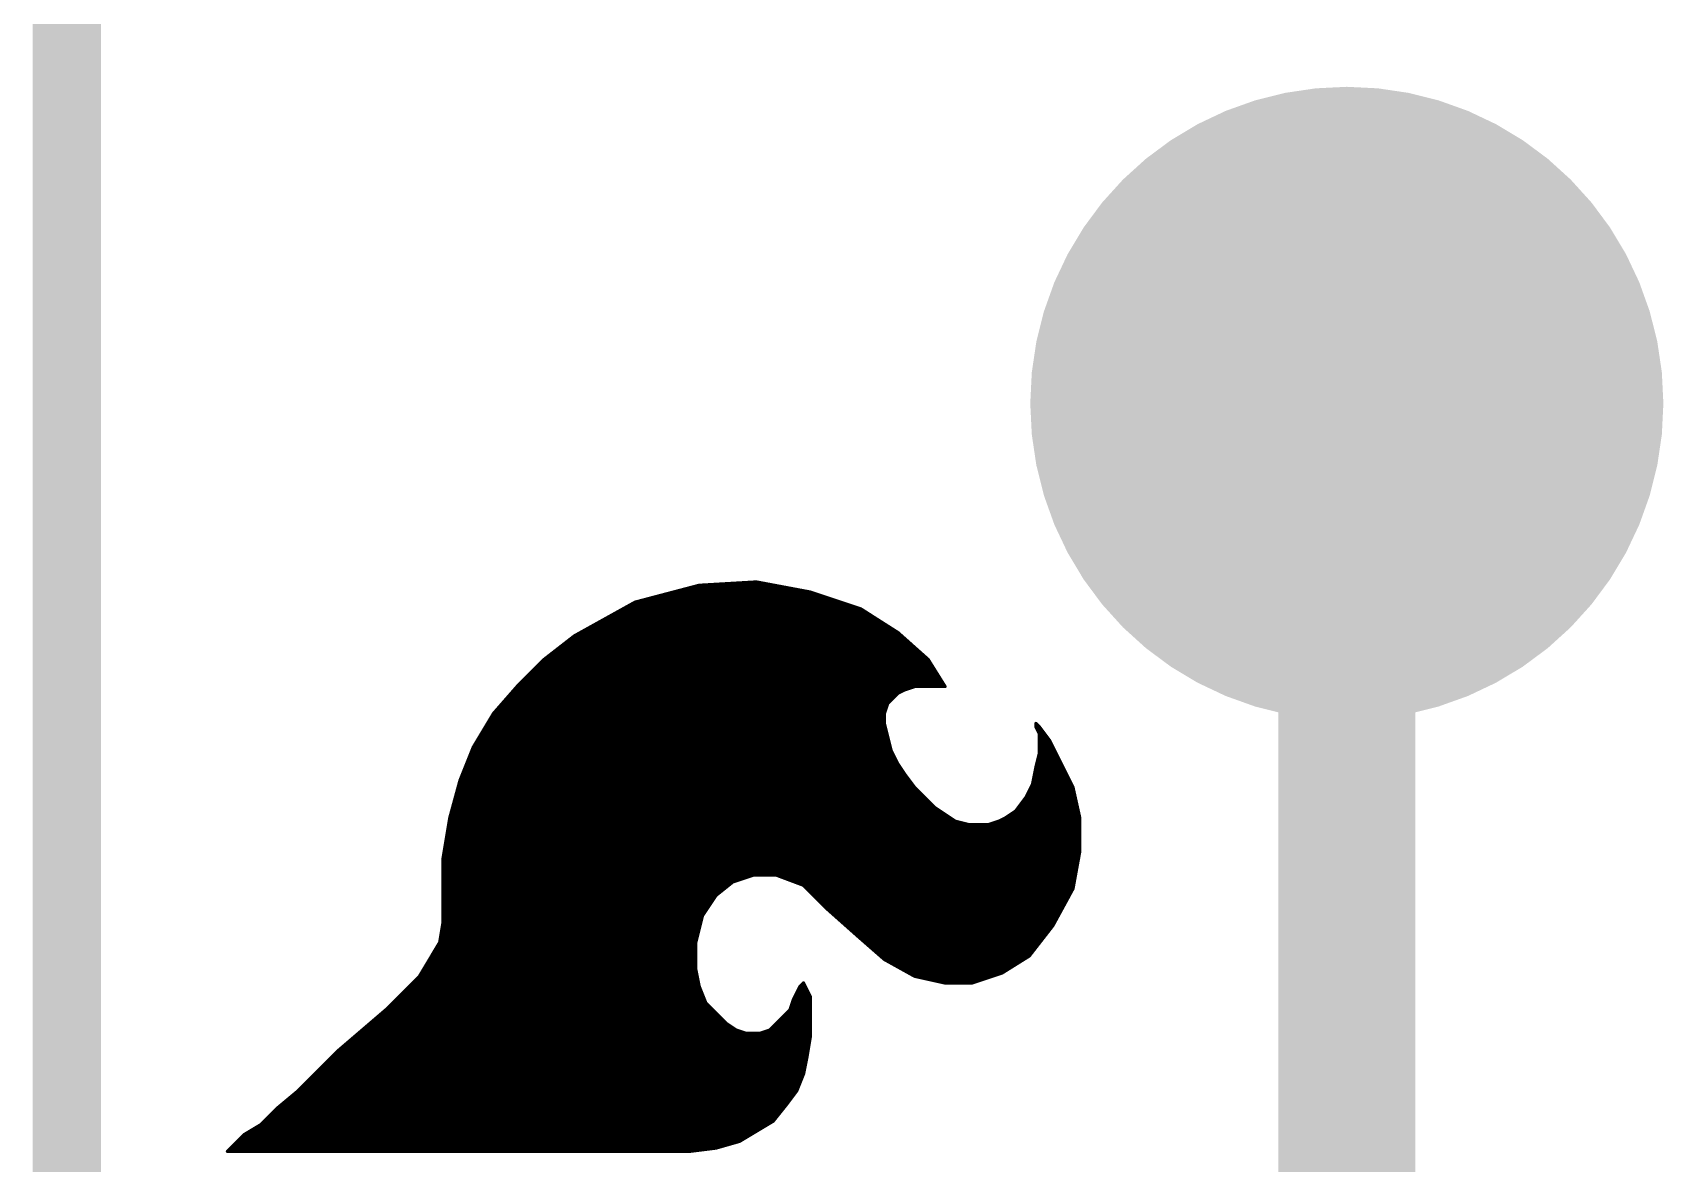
# Model space of a CAD drawing. Extents: x -45 to 62, y -39 to 23.
# Drawn here: x -3.902 to 0.94, y -11.146 to -7.789 of the extents above; entities that cross this region are included whole.
import ezdxf

# ---------------------------------------------------------------- set-up
doc = ezdxf.new("R2010")
doc.units = 0
for name, color, linetype in [('1', 12, 'CONTINUOUS'), ('16', 132, 'CONTINUOUS'), ('17', 110, 'CONTINUOUS'), ('20', 53, 'CONTINUOUS')]:
    doc.layers.add(name, color=color, linetype=linetype)

# ---------------------------------------------------------------- blocks, each defined once
blk = doc.blocks.new('ROUNDP')
at = {"const_width": 0.5}
blk.add_lwpolyline([(0, -0.25, 1), (0, 0.25, 1), (0, -0.25)], format="xyb", dxfattribs=at)

msp = doc.modelspace()

# ---------------------------------------------------------------- linework, layer by layer
at = {"layer": '1', "const_width": 0.4064}
msp.add_lwpolyline([(0, -13.081), (0, -8.89)], dxfattribs=at)
at = {"layer": '1', "const_width": 0.2032}
msp.add_lwpolyline([(0.1016, -8.89, 1), (-0.1016, -8.89)], format="xyb", dxfattribs=at)
at = {"layer": '16', "const_width": 0.01}
for points in [[(-2.113, -9.48), (-1.923, -9.43)], [(-1.961, -9.44), (-1.6463, -9.44)], [(-1.923, -9.43), (-1.753, -9.42)], [(-1.923, -9.43), (-1.6997, -9.43)], [(-1.753, -9.42), (-1.593, -9.45)], [(-2.293, -9.58), (-2.113, -9.48)], [(-2.131, -9.49), (-1.473, -9.49)], [(-2.113, -9.48), (-1.503, -9.48)], [(-2.075, -9.47), (-1.533, -9.47)], [(-2.037, -9.46), (-1.563, -9.46)], [(-1.999, -9.45), (-1.593, -9.45)], [(-1.593, -9.45), (-1.443, -9.5)], [(-2.221, -9.54), (-1.3801, -9.54)], [(-2.203, -9.53), (-1.3959, -9.53)], [(-2.185, -9.52), (-1.4116, -9.52)], [(-2.167, -9.51), (-1.4273, -9.51)], [(-2.149, -9.5), (-1.443, -9.5)], [(-1.443, -9.5), (-1.333, -9.57)], [(-2.383, -9.65), (-2.293, -9.58)], [(-2.3059, -9.59), (-1.3105, -9.59)], [(-2.293, -9.58), (-1.3217, -9.58)], [(-2.275, -9.57), (-1.333, -9.57)], [(-2.257, -9.56), (-1.3487, -9.56)], [(-2.239, -9.55), (-1.3644, -9.55)], [(-1.333, -9.57), (-1.243, -9.65)], [(-2.3573, -9.63), (-1.2655, -9.63)], [(-2.3444, -9.62), (-1.2768, -9.62)], [(-2.3316, -9.61), (-1.288, -9.61)], [(-2.3187, -9.6), (-1.2993, -9.6)], [(-2.463, -9.73), (-2.383, -9.65)], [(-2.413, -9.68), (-1.2243, -9.68)], [(-2.403, -9.67), (-1.2305, -9.67)], [(-2.393, -9.66), (-1.2368, -9.66)], [(-2.383, -9.65), (-1.243, -9.65)], [(-2.3701, -9.64), (-1.2543, -9.64)], [(-1.243, -9.65), (-1.193, -9.73)], [(-2.533, -9.81), (-2.463, -9.73)], [(-2.463, -9.73), (-1.193, -9.73)], [(-2.453, -9.72), (-1.1993, -9.72)], [(-2.443, -9.71), (-1.2055, -9.71)], [(-2.433, -9.7), (-1.2118, -9.7)], [(-2.423, -9.69), (-1.218, -9.69)], [(-1.283, -9.73), (-1.313, -9.74)], [(-1.193, -9.73), (-1.283, -9.73)], [(-2.5068, -9.78), (-1.363, -9.78)], [(-2.498, -9.77), (-1.353, -9.77)], [(-2.4893, -9.76), (-1.343, -9.76)], [(-2.4805, -9.75), (-1.333, -9.75)], [(-2.4718, -9.74), (-1.313, -9.74)], [(-1.363, -9.78), (-1.373, -9.81)], [(-1.333, -9.75), (-1.363, -9.78)], [(-1.313, -9.74), (-1.333, -9.75)], [(-2.593, -9.91), (-2.533, -9.81)], [(-2.545, -9.83), (-1.373, -9.83)], [(-2.539, -9.82), (-1.373, -9.82)], [(-2.533, -9.81), (-1.373, -9.81)], [(-2.5243, -9.8), (-1.3697, -9.8)], [(-2.5155, -9.79), (-1.3663, -9.79)], [(-1.373, -9.81), (-1.373, -9.84)], [(-2.575, -9.88), (-1.363, -9.88)], [(-2.569, -9.87), (-1.3655, -9.87)], [(-2.563, -9.86), (-1.368, -9.86)], [(-2.557, -9.85), (-1.3705, -9.85)], [(-2.551, -9.84), (-1.373, -9.84)], [(-1.373, -9.84), (-1.353, -9.92)], [(-0.923, -9.85), (-0.923, -9.84)], [(-0.923, -9.84), (-0.913, -9.85)], [(-0.913, -9.87), (-0.923, -9.85)], [(-0.923, -9.85), (-0.913, -9.85)], [(-0.918, -9.86), (-0.9055, -9.86)], [(-0.913, -9.85), (-0.883, -9.89)], [(-0.913, -9.93), (-0.913, -9.87)], [(-0.913, -9.87), (-0.898, -9.87)], [(-0.913, -9.88), (-0.8905, -9.88)], [(-2.633, -10.01), (-2.593, -9.91)], [(-2.597, -9.92), (-1.353, -9.92)], [(-2.593, -9.91), (-1.3555, -9.91)], [(-2.587, -9.9), (-1.358, -9.9)], [(-2.581, -9.89), (-1.3605, -9.89)], [(-1.353, -9.92), (-1.333, -9.96)], [(-0.913, -9.89), (-0.883, -9.89)], [(-0.913, -9.9), (-0.878, -9.9)], [(-0.913, -9.91), (-0.873, -9.91)], [(-0.913, -9.92), (-0.868, -9.92)], [(-0.883, -9.89), (-0.813, -10.03)], [(-2.617, -9.97), (-1.3263, -9.97)], [(-2.613, -9.96), (-1.333, -9.96)], [(-2.609, -9.95), (-1.338, -9.95)], [(-2.605, -9.94), (-1.343, -9.94)], [(-2.601, -9.93), (-1.348, -9.93)], [(-1.333, -9.96), (-1.313, -9.99)], [(-0.933, -10.02), (-0.923, -9.97)], [(-0.923, -9.97), (-0.913, -9.93)], [(-0.923, -9.97), (-0.843, -9.97)], [(-0.9205, -9.96), (-0.848, -9.96)], [(-0.918, -9.95), (-0.853, -9.95)], [(-0.9155, -9.94), (-0.858, -9.94)], [(-0.913, -9.93), (-0.863, -9.93)], [(-2.663, -10.12), (-2.633, -10.01)], [(-2.6357, -10.02), (-1.2905, -10.02)], [(-2.633, -10.01), (-1.298, -10.01)], [(-2.629, -10), (-1.3055, -10)], [(-2.625, -9.99), (-1.313, -9.99)], [(-2.621, -9.98), (-1.3197, -9.98)], [(-1.313, -9.99), (-1.283, -10.03)], [(-0.953, -10.06), (-0.933, -10.02)], [(-0.933, -10.02), (-0.818, -10.02)], [(-0.931, -10.01), (-0.823, -10.01)], [(-0.929, -10), (-0.828, -10)], [(-0.927, -9.99), (-0.833, -9.99)], [(-0.925, -9.98), (-0.838, -9.98)], [(-2.6494, -10.07), (-1.243, -10.07)], [(-2.6466, -10.06), (-1.253, -10.06)], [(-2.6439, -10.05), (-1.263, -10.05)], [(-2.6412, -10.04), (-1.273, -10.04)], [(-2.6385, -10.03), (-1.283, -10.03)], [(-1.283, -10.03), (-1.223, -10.09)], [(-0.983, -10.1), (-0.953, -10.06)], [(-0.9605, -10.07), (-0.8041, -10.07)], [(-0.953, -10.06), (-0.8063, -10.06)], [(-0.948, -10.05), (-0.8086, -10.05)], [(-0.943, -10.04), (-0.8108, -10.04)], [(-0.938, -10.03), (-0.813, -10.03)], [(-0.813, -10.03), (-0.793, -10.12)], [(-2.683, -10.24), (-2.663, -10.12)], [(-2.663, -10.12), (-1.178, -10.12)], [(-2.6603, -10.11), (-1.193, -10.11)], [(-2.6575, -10.1), (-1.208, -10.1)], [(-2.6548, -10.09), (-1.223, -10.09)], [(-2.6521, -10.08), (-1.233, -10.08)], [(-1.223, -10.09), (-1.163, -10.13)], [(-1.033, -10.13), (-1.013, -10.12)], [(-1.013, -10.12), (-0.983, -10.1)], [(-1.013, -10.12), (-0.793, -10.12)], [(-0.998, -10.11), (-0.7952, -10.11)], [(-0.983, -10.1), (-0.7974, -10.1)], [(-0.9755, -10.09), (-0.7997, -10.09)], [(-0.968, -10.08), (-0.8019, -10.08)], [(-0.793, -10.12), (-0.793, -10.22)], [(-2.6713, -10.17), (-0.793, -10.17)], [(-2.6697, -10.16), (-0.793, -10.16)], [(-2.668, -10.15), (-0.793, -10.15)], [(-2.6663, -10.14), (-1.123, -10.14)], [(-2.6647, -10.13), (-1.163, -10.13)], [(-1.163, -10.13), (-1.123, -10.14)], [(-1.123, -10.14), (-1.063, -10.14)], [(-1.063, -10.14), (-1.033, -10.13)], [(-1.063, -10.14), (-0.793, -10.14)], [(-1.033, -10.13), (-0.793, -10.13)], [(-2.6797, -10.22), (-0.793, -10.22)], [(-2.678, -10.21), (-0.793, -10.21)], [(-2.6763, -10.2), (-0.793, -10.2)], [(-2.6747, -10.19), (-0.793, -10.19)], [(-2.673, -10.18), (-0.793, -10.18)], [(-0.793, -10.22), (-0.813, -10.33)], [(-2.683, -10.43), (-2.683, -10.24)], [(-2.683, -10.24), (-0.7966, -10.24)], [(-2.683, -10.25), (-0.7985, -10.25)], [(-2.683, -10.26), (-0.8003, -10.26)], [(-2.6813, -10.23), (-0.7948, -10.23)], [(-2.683, -10.27), (-0.8021, -10.27)], [(-2.683, -10.28), (-0.8039, -10.28)], [(-2.683, -10.29), (-0.8057, -10.29)], [(-2.683, -10.3), (-1.793, -10.3)], [(-2.683, -10.31), (-1.823, -10.31)], [(-1.823, -10.31), (-1.873, -10.35)], [(-1.763, -10.29), (-1.823, -10.31)], [(-1.693, -10.29), (-1.763, -10.29)], [(-1.613, -10.32), (-1.693, -10.29)], [(-1.6663, -10.3), (-0.8075, -10.3)], [(-1.6397, -10.31), (-0.8094, -10.31)], [(-2.683, -10.32), (-1.8355, -10.32)], [(-2.683, -10.33), (-1.848, -10.33)], [(-2.683, -10.34), (-1.8605, -10.34)], [(-2.683, -10.35), (-1.873, -10.35)], [(-2.683, -10.36), (-1.8797, -10.36)], [(-1.873, -10.35), (-1.913, -10.41)], [(-1.543, -10.39), (-1.613, -10.32)], [(-1.613, -10.32), (-0.8112, -10.32)], [(-1.603, -10.33), (-0.813, -10.33)], [(-1.593, -10.34), (-0.8185, -10.34)], [(-1.583, -10.35), (-0.8239, -10.35)], [(-1.573, -10.36), (-0.8294, -10.36)], [(-0.813, -10.33), (-0.873, -10.44)], [(-2.683, -10.37), (-1.8863, -10.37)], [(-2.683, -10.38), (-1.893, -10.38)], [(-2.683, -10.39), (-1.8997, -10.39)], [(-2.683, -10.4), (-1.9063, -10.4)], [(-2.683, -10.41), (-1.913, -10.41)], [(-1.913, -10.41), (-1.933, -10.49)], [(-1.563, -10.37), (-0.8348, -10.37)], [(-1.553, -10.38), (-0.8403, -10.38)], [(-1.453, -10.47), (-1.543, -10.39)], [(-1.543, -10.39), (-0.8457, -10.39)], [(-1.5318, -10.4), (-0.8512, -10.4)], [(-1.5205, -10.41), (-0.8566, -10.41)], [(-2.693, -10.49), (-2.683, -10.43)], [(-2.688, -10.46), (-1.9255, -10.46)], [(-2.6863, -10.45), (-1.923, -10.45)], [(-2.6847, -10.44), (-1.9205, -10.44)], [(-2.683, -10.42), (-1.9155, -10.42)], [(-2.683, -10.43), (-1.918, -10.43)], [(-1.5092, -10.42), (-0.8621, -10.42)], [(-1.498, -10.43), (-0.8675, -10.43)], [(-1.4868, -10.44), (-0.873, -10.44)], [(-1.4755, -10.45), (-0.8808, -10.45)], [(-1.4643, -10.46), (-0.8886, -10.46)], [(-0.873, -10.44), (-0.943, -10.53)], [(-2.753, -10.59), (-2.693, -10.49)], [(-2.705, -10.51), (-1.933, -10.51)], [(-2.699, -10.5), (-1.933, -10.5)], [(-2.693, -10.49), (-1.933, -10.49)], [(-2.6913, -10.48), (-1.9305, -10.48)], [(-2.6897, -10.47), (-1.928, -10.47)], [(-1.933, -10.49), (-1.933, -10.57)], [(-1.373, -10.54), (-1.453, -10.47)], [(-1.453, -10.47), (-0.8963, -10.47)], [(-1.4416, -10.48), (-0.9041, -10.48)], [(-1.4301, -10.49), (-0.9119, -10.49)], [(-1.4187, -10.5), (-0.9197, -10.5)], [(-1.4073, -10.51), (-0.9274, -10.51)], [(-2.729, -10.55), (-1.933, -10.55)], [(-2.723, -10.54), (-1.933, -10.54)], [(-2.717, -10.53), (-1.933, -10.53)], [(-2.711, -10.52), (-1.933, -10.52)], [(-1.3959, -10.52), (-0.9352, -10.52)], [(-1.3844, -10.53), (-0.943, -10.53)], [(-1.283, -10.59), (-1.373, -10.54)], [(-1.373, -10.54), (-0.959, -10.54)], [(-1.355, -10.55), (-0.975, -10.55)], [(-0.943, -10.53), (-1.023, -10.58)], [(-2.853, -10.69), (-2.753, -10.59)], [(-2.763, -10.6), (-1.927, -10.6)], [(-2.753, -10.59), (-1.929, -10.59)], [(-2.747, -10.58), (-1.931, -10.58)], [(-2.741, -10.57), (-1.933, -10.57)], [(-2.735, -10.56), (-1.933, -10.56)], [(-1.933, -10.57), (-1.923, -10.62)], [(-1.337, -10.56), (-0.991, -10.56)], [(-1.319, -10.57), (-1.007, -10.57)], [(-1.301, -10.58), (-1.023, -10.58)], [(-1.193, -10.61), (-1.283, -10.59)], [(-1.283, -10.59), (-1.053, -10.59)], [(-1.238, -10.6), (-1.083, -10.6)], [(-1.023, -10.58), (-1.113, -10.61)], [(-2.813, -10.65), (-1.911, -10.65)], [(-2.803, -10.64), (-1.915, -10.64)], [(-2.793, -10.63), (-1.919, -10.63)], [(-2.783, -10.62), (-1.923, -10.62)], [(-2.773, -10.61), (-1.925, -10.61)], [(-1.923, -10.62), (-1.903, -10.67)], [(-1.643, -10.66), (-1.623, -10.62)], [(-1.638, -10.65), (-1.593, -10.65)], [(-1.633, -10.64), (-1.598, -10.64)], [(-1.628, -10.63), (-1.603, -10.63)], [(-1.623, -10.62), (-1.613, -10.61)], [(-1.623, -10.62), (-1.608, -10.62)], [(-1.613, -10.61), (-1.593, -10.65)], [(-1.593, -10.65), (-1.593, -10.77)], [(-1.113, -10.61), (-1.193, -10.61)], [(-1.193, -10.61), (-1.113, -10.61)], [(-2.993, -10.81), (-2.853, -10.69)], [(-2.8647, -10.7), (-1.873, -10.7)], [(-2.853, -10.69), (-1.883, -10.69)], [(-2.843, -10.68), (-1.893, -10.68)], [(-2.833, -10.67), (-1.903, -10.67)], [(-2.823, -10.66), (-1.907, -10.66)], [(-1.903, -10.67), (-1.843, -10.73)], [(-1.713, -10.75), (-1.653, -10.69)], [(-1.663, -10.7), (-1.593, -10.7)], [(-1.653, -10.69), (-1.643, -10.66)], [(-1.653, -10.69), (-1.593, -10.69)], [(-1.6497, -10.68), (-1.593, -10.68)], [(-1.6463, -10.67), (-1.593, -10.67)], [(-1.643, -10.66), (-1.593, -10.66)], [(-2.923, -10.75), (-1.813, -10.75)], [(-2.9113, -10.74), (-1.828, -10.74)], [(-2.8997, -10.73), (-1.843, -10.73)], [(-2.888, -10.72), (-1.853, -10.72)], [(-2.8763, -10.71), (-1.863, -10.71)], [(-1.843, -10.73), (-1.813, -10.75)], [(-1.813, -10.75), (-1.783, -10.76)], [(-1.743, -10.76), (-1.713, -10.75)], [(-1.713, -10.75), (-1.593, -10.75)], [(-1.703, -10.74), (-1.593, -10.74)], [(-1.693, -10.73), (-1.593, -10.73)], [(-1.683, -10.72), (-1.593, -10.72)], [(-1.673, -10.71), (-1.593, -10.71)], [(-2.9813, -10.8), (-1.598, -10.8)], [(-2.9697, -10.79), (-1.5963, -10.79)], [(-2.958, -10.78), (-1.5947, -10.78)], [(-2.9463, -10.77), (-1.593, -10.77)], [(-2.9347, -10.76), (-1.783, -10.76)], [(-1.783, -10.76), (-1.743, -10.76)], [(-1.743, -10.76), (-1.593, -10.76)], [(-1.593, -10.77), (-1.603, -10.83)], [(-3.113, -10.93), (-2.993, -10.81)], [(-3.023, -10.84), (-1.605, -10.84)], [(-3.013, -10.83), (-1.603, -10.83)], [(-3.003, -10.82), (-1.6013, -10.82)], [(-2.993, -10.81), (-1.5997, -10.81)], [(-1.603, -10.83), (-1.613, -10.88)], [(-3.073, -10.89), (-1.617, -10.89)], [(-3.063, -10.88), (-1.613, -10.88)], [(-3.053, -10.87), (-1.611, -10.87)], [(-3.043, -10.86), (-1.609, -10.86)], [(-3.033, -10.85), (-1.607, -10.85)], [(-1.613, -10.88), (-1.633, -10.93)], [(-3.173, -10.98), (-3.113, -10.93)], [(-3.125, -10.94), (-1.6405, -10.94)], [(-3.113, -10.93), (-1.633, -10.93)], [(-3.103, -10.92), (-1.629, -10.92)], [(-3.093, -10.91), (-1.625, -10.91)], [(-3.083, -10.9), (-1.621, -10.9)], [(-1.633, -10.93), (-1.663, -10.97)], [(-3.223, -11.03), (-3.173, -10.98)], [(-3.183, -10.99), (-1.679, -10.99)], [(-3.173, -10.98), (-1.671, -10.98)], [(-3.161, -10.97), (-1.663, -10.97)], [(-3.149, -10.96), (-1.6555, -10.96)], [(-3.137, -10.95), (-1.648, -10.95)], [(-1.663, -10.97), (-1.703, -11.02)], [(-3.273, -11.06), (-3.223, -11.03)], [(-3.2397, -11.04), (-1.7363, -11.04)], [(-3.223, -11.03), (-1.7197, -11.03)], [(-3.213, -11.02), (-1.703, -11.02)], [(-3.203, -11.01), (-1.695, -11.01)], [(-3.193, -11), (-1.687, -11)], [(-1.703, -11.02), (-1.803, -11.08)], [(-3.323, -11.11), (-3.273, -11.06)], [(-3.303, -11.09), (-1.838, -11.09)], [(-3.293, -11.08), (-1.803, -11.08)], [(-3.283, -11.07), (-1.7863, -11.07)], [(-3.273, -11.06), (-1.7697, -11.06)], [(-3.2563, -11.05), (-1.753, -11.05)], [(-1.803, -11.08), (-1.873, -11.1)], [(-1.953, -11.11), (-3.323, -11.11)], [(-3.323, -11.11), (-1.953, -11.11)], [(-3.313, -11.1), (-1.873, -11.1)], [(-1.873, -11.1), (-1.953, -11.11)]]:
    msp.add_lwpolyline(points, dxfattribs=at)
at = {"layer": '16', "const_width": 0.005}
for points in [[(-1.961, -9.4375, 1), (-1.961, -9.4425)], [(-1.9231, -9.4275, 1), (-1.9229, -9.4325)], [(-1.923, -9.4275, 1), (-1.923, -9.4325)], [(-1.9224, -9.4324, 1), (-1.9236, -9.4276)], [(-1.7525, -9.4175, 1), (-1.7535, -9.4225)], [(-1.7529, -9.4225, 1), (-1.7531, -9.4175)], [(-1.6997, -9.4325, 1), (-1.6997, -9.4275)], [(-1.6463, -9.4425, 1), (-1.6463, -9.4375)], [(-2.131, -9.4875, 1), (-2.131, -9.4925)], [(-2.113, -9.4775, 1), (-2.113, -9.4825)], [(-2.1136, -9.4776, 1), (-2.1124, -9.4824)], [(-2.1118, -9.4822, 1), (-2.1142, -9.4778)], [(-2.075, -9.4675, 1), (-2.075, -9.4725)], [(-2.037, -9.4575, 1), (-2.037, -9.4625)], [(-1.999, -9.4475, 1), (-1.999, -9.4525)], [(-1.5922, -9.4476, 1), (-1.5938, -9.4524)], [(-1.5935, -9.4525, 1), (-1.5925, -9.4475)], [(-1.593, -9.4525, 1), (-1.593, -9.4475)], [(-1.563, -9.4625, 1), (-1.563, -9.4575)], [(-1.533, -9.4725, 1), (-1.533, -9.4675)], [(-1.503, -9.4825, 1), (-1.503, -9.4775)], [(-1.473, -9.4925, 1), (-1.473, -9.4875)], [(-2.221, -9.5375, 1), (-2.221, -9.5425)], [(-2.203, -9.5275, 1), (-2.203, -9.5325)], [(-2.185, -9.5175, 1), (-2.185, -9.5225)], [(-2.167, -9.5075, 1), (-2.167, -9.5125)], [(-2.149, -9.4975, 1), (-2.149, -9.5025)], [(-1.4417, -9.4979, 1), (-1.4443, -9.5021)], [(-1.4438, -9.5024, 1), (-1.4422, -9.4976)], [(-1.443, -9.5025, 1), (-1.443, -9.4975)], [(-1.4273, -9.5125, 1), (-1.4273, -9.5075)], [(-1.4116, -9.5225, 1), (-1.4116, -9.5175)], [(-1.3959, -9.5325, 1), (-1.3959, -9.5275)], [(-1.3801, -9.5425, 1), (-1.3801, -9.5375)], [(-2.3059, -9.5875, 1), (-2.3059, -9.5925)], [(-2.293, -9.5775, 1), (-2.293, -9.5825)], [(-2.2942, -9.5778, 1), (-2.2918, -9.5822)], [(-2.2915, -9.582, 1), (-2.2945, -9.578)], [(-2.275, -9.5675, 1), (-2.275, -9.5725)], [(-2.257, -9.5575, 1), (-2.257, -9.5625)], [(-2.239, -9.5475, 1), (-2.239, -9.5525)], [(-1.3644, -9.5525, 1), (-1.3644, -9.5475)], [(-1.3487, -9.5625, 1), (-1.3487, -9.5575)], [(-1.3313, -9.5681, 1), (-1.3347, -9.5719)], [(-1.3343, -9.5721, 1), (-1.3317, -9.5679)], [(-1.333, -9.5725, 1), (-1.333, -9.5675)], [(-1.3217, -9.5825, 1), (-1.3217, -9.5775)], [(-1.3105, -9.5925, 1), (-1.3105, -9.5875)], [(-2.3573, -9.6275, 1), (-2.3573, -9.6325)], [(-2.3444, -9.6175, 1), (-2.3444, -9.6225)], [(-2.3316, -9.6075, 1), (-2.3316, -9.6125)], [(-2.3187, -9.5975, 1), (-2.3187, -9.6025)], [(-1.2993, -9.6025, 1), (-1.2993, -9.5975)], [(-1.288, -9.6125, 1), (-1.288, -9.6075)], [(-1.2768, -9.6225, 1), (-1.2768, -9.6175)], [(-1.2655, -9.6325, 1), (-1.2655, -9.6275)], [(-2.413, -9.6775, 1), (-2.413, -9.6825)], [(-2.403, -9.6675, 1), (-2.403, -9.6725)], [(-2.393, -9.6575, 1), (-2.393, -9.6625)], [(-2.383, -9.6475, 1), (-2.383, -9.6525)], [(-2.3845, -9.648, 1), (-2.3815, -9.652)], [(-2.3812, -9.6518, 1), (-2.3848, -9.6482)], [(-2.3701, -9.6375, 1), (-2.3701, -9.6425)], [(-1.2543, -9.6425, 1), (-1.2543, -9.6375)], [(-1.2409, -9.6487, 1), (-1.2451, -9.6513)], [(-1.2447, -9.6519, 1), (-1.2413, -9.6481)], [(-1.243, -9.6525, 1), (-1.243, -9.6475)], [(-1.2368, -9.6625, 1), (-1.2368, -9.6575)], [(-1.2305, -9.6725, 1), (-1.2305, -9.6675)], [(-1.2243, -9.6825, 1), (-1.2243, -9.6775)], [(-2.463, -9.7275, 1), (-2.463, -9.7325)], [(-2.4648, -9.7282, 1), (-2.4612, -9.7318)], [(-2.4611, -9.7316, 1), (-2.4649, -9.7284)], [(-2.453, -9.7175, 1), (-2.453, -9.7225)], [(-2.443, -9.7075, 1), (-2.443, -9.7125)], [(-2.433, -9.6975, 1), (-2.433, -9.7025)], [(-2.423, -9.6875, 1), (-2.423, -9.6925)], [(-1.283, -9.7275, 1), (-1.283, -9.7325)], [(-1.2822, -9.7324, 1), (-1.2838, -9.7276)], [(-1.218, -9.6925, 1), (-1.218, -9.6875)], [(-1.2118, -9.7025, 1), (-1.2118, -9.6975)], [(-1.2055, -9.7125, 1), (-1.2055, -9.7075)], [(-1.1993, -9.7225, 1), (-1.1993, -9.7175)], [(-1.1951, -9.7313, 1), (-1.1909, -9.7287)], [(-1.193, -9.7325, 1), (-1.193, -9.7275)], [(-1.193, -9.7325, 1), (-1.193, -9.7275)], [(-2.5068, -9.7775, 1), (-2.5068, -9.7825)], [(-2.498, -9.7675, 1), (-2.498, -9.7725)], [(-2.4893, -9.7575, 1), (-2.4893, -9.7625)], [(-2.4805, -9.7475, 1), (-2.4805, -9.7525)], [(-2.4718, -9.7375, 1), (-2.4718, -9.7425)], [(-1.3648, -9.7782, 1), (-1.3612, -9.7818)], [(-1.3606, -9.7808, 1), (-1.3654, -9.7792)], [(-1.363, -9.7825, 1), (-1.363, -9.7775)], [(-1.353, -9.7725, 1), (-1.353, -9.7675)], [(-1.343, -9.7625, 1), (-1.343, -9.7575)], [(-1.3341, -9.7478, 1), (-1.3319, -9.7522)], [(-1.3312, -9.7518, 1), (-1.3348, -9.7482)], [(-1.333, -9.7525, 1), (-1.333, -9.7475)], [(-1.3138, -9.7376, 1), (-1.3122, -9.7424)], [(-1.3119, -9.7422, 1), (-1.3141, -9.7378)], [(-1.313, -9.7425, 1), (-1.313, -9.7375)], [(-2.545, -9.8275, 1), (-2.545, -9.8325)], [(-2.539, -9.8175, 1), (-2.539, -9.8225)], [(-2.533, -9.8075, 1), (-2.533, -9.8125)], [(-2.5349, -9.8084, 1), (-2.5311, -9.8116)], [(-2.5309, -9.8113, 1), (-2.5351, -9.8087)], [(-2.5243, -9.7975, 1), (-2.5243, -9.8025)], [(-2.5155, -9.7875, 1), (-2.5155, -9.7925)], [(-1.3705, -9.81, 1), (-1.3755, -9.81)], [(-1.3754, -9.8092, 1), (-1.3706, -9.8108)], [(-1.373, -9.8125, 1), (-1.373, -9.8075)], [(-1.373, -9.8225, 1), (-1.373, -9.8175)], [(-1.373, -9.8325, 1), (-1.373, -9.8275)], [(-1.3697, -9.8025, 1), (-1.3697, -9.7975)], [(-1.3663, -9.7925, 1), (-1.3663, -9.7875)], [(-2.575, -9.8775, 1), (-2.575, -9.8825)], [(-2.569, -9.8675, 1), (-2.569, -9.8725)], [(-2.563, -9.8575, 1), (-2.563, -9.8625)], [(-2.557, -9.8475, 1), (-2.557, -9.8525)], [(-2.551, -9.8375, 1), (-2.551, -9.8425)], [(-1.3706, -9.8394, 1), (-1.3754, -9.8406)], [(-1.3755, -9.84, 1), (-1.3705, -9.84)], [(-1.373, -9.8425, 1), (-1.373, -9.8375)], [(-1.3705, -9.8525, 1), (-1.3705, -9.8475)], [(-1.368, -9.8625, 1), (-1.368, -9.8575)], [(-1.3655, -9.8725, 1), (-1.3655, -9.8675)], [(-1.363, -9.8825, 1), (-1.363, -9.8775)], [(-0.9205, -9.84, 1), (-0.9255, -9.84)], [(-0.9212, -9.8382, 1), (-0.9248, -9.8418)], [(-0.9208, -9.8489, 1), (-0.9252, -9.8511)], [(-0.923, -9.8475, 1), (-0.923, -9.8525)], [(-0.9255, -9.85, 1), (-0.9205, -9.85)], [(-0.918, -9.8575, 1), (-0.918, -9.8625)], [(-0.911, -9.8485, 1), (-0.915, -9.8515)], [(-0.9105, -9.87, 1), (-0.9155, -9.87)], [(-0.913, -9.8675, 1), (-0.913, -9.8725)], [(-0.913, -9.8775, 1), (-0.913, -9.8825)], [(-0.9152, -9.8711, 1), (-0.9108, -9.8689)], [(-0.9148, -9.8518, 1), (-0.9112, -9.8482)], [(-0.913, -9.8525, 1), (-0.913, -9.8475)], [(-0.9055, -9.8625, 1), (-0.9055, -9.8575)], [(-0.898, -9.8725, 1), (-0.898, -9.8675)], [(-0.8905, -9.8825, 1), (-0.8905, -9.8775)], [(-2.597, -9.9175, 1), (-2.597, -9.9225)], [(-2.593, -9.9075, 1), (-2.593, -9.9125)], [(-2.5951, -9.9087, 1), (-2.5909, -9.9113)], [(-2.5907, -9.9109, 1), (-2.5953, -9.9091)], [(-2.587, -9.8975, 1), (-2.587, -9.9025)], [(-2.581, -9.8875, 1), (-2.581, -9.8925)], [(-1.3605, -9.8925, 1), (-1.3605, -9.8875)], [(-1.358, -9.9025, 1), (-1.358, -9.8975)], [(-1.3555, -9.9125, 1), (-1.3555, -9.9075)], [(-1.3508, -9.9189, 1), (-1.3552, -9.9211)], [(-1.3554, -9.9206, 1), (-1.3506, -9.9194)], [(-1.353, -9.9225, 1), (-1.353, -9.9175)], [(-0.913, -9.8875, 1), (-0.913, -9.8925)], [(-0.913, -9.8975, 1), (-0.913, -9.9025)], [(-0.913, -9.9075, 1), (-0.913, -9.9125)], [(-0.913, -9.9175, 1), (-0.913, -9.9225)], [(-0.8808, -9.8889, 1), (-0.8852, -9.8911)], [(-0.885, -9.8915, 1), (-0.881, -9.8885)], [(-0.883, -9.8925, 1), (-0.883, -9.8875)], [(-0.878, -9.9025, 1), (-0.878, -9.8975)], [(-0.873, -9.9125, 1), (-0.873, -9.9075)], [(-0.868, -9.9225, 1), (-0.868, -9.9175)], [(-2.617, -9.9675, 1), (-2.617, -9.9725)], [(-2.613, -9.9575, 1), (-2.613, -9.9625)], [(-2.609, -9.9475, 1), (-2.609, -9.9525)], [(-2.605, -9.9375, 1), (-2.605, -9.9425)], [(-2.601, -9.9275, 1), (-2.601, -9.9325)], [(-1.348, -9.9325, 1), (-1.348, -9.9275)], [(-1.343, -9.9425, 1), (-1.343, -9.9375)], [(-1.338, -9.9525, 1), (-1.338, -9.9475)], [(-1.3309, -9.9586, 1), (-1.3351, -9.9614)], [(-1.3352, -9.9611, 1), (-1.3308, -9.9589)], [(-1.333, -9.9625, 1), (-1.333, -9.9575)], [(-1.3263, -9.9725, 1), (-1.3263, -9.9675)], [(-0.9205, -9.9705, 1), (-0.9255, -9.9695)], [(-0.923, -9.9675, 1), (-0.923, -9.9725)], [(-0.9254, -9.9694, 1), (-0.9206, -9.9706)], [(-0.9205, -9.9575, 1), (-0.9205, -9.9625)], [(-0.918, -9.9475, 1), (-0.918, -9.9525)], [(-0.9155, -9.9375, 1), (-0.9155, -9.9425)], [(-0.913, -9.9275, 1), (-0.913, -9.9325)], [(-0.9155, -9.93, 1), (-0.9105, -9.93)], [(-0.9106, -9.9306, 1), (-0.9154, -9.9294)], [(-0.863, -9.9325, 1), (-0.863, -9.9275)], [(-0.858, -9.9425, 1), (-0.858, -9.9375)], [(-0.853, -9.9525, 1), (-0.853, -9.9475)], [(-0.848, -9.9625, 1), (-0.848, -9.9575)], [(-0.843, -9.9725, 1), (-0.843, -9.9675)], [(-2.6357, -10.0175, 1), (-2.6357, -10.0225)], [(-2.633, -10.0075, 1), (-2.633, -10.0125)], [(-2.6353, -10.0091, 1), (-2.6307, -10.0109)], [(-2.6306, -10.0107, 1), (-2.6354, -10.0093)], [(-2.629, -9.9975, 1), (-2.629, -10.0025)], [(-2.625, -9.9875, 1), (-2.625, -9.9925)], [(-2.621, -9.9775, 1), (-2.621, -9.9825)], [(-1.3197, -9.9825, 1), (-1.3197, -9.9775)], [(-1.311, -9.9885, 1), (-1.315, -9.9915)], [(-1.3151, -9.9914, 1), (-1.3109, -9.9886)], [(-1.313, -9.9925, 1), (-1.313, -9.9875)], [(-1.3055, -10.0025, 1), (-1.3055, -9.9975)], [(-1.298, -10.0125, 1), (-1.298, -10.0075)], [(-1.2905, -10.0225, 1), (-1.2905, -10.0175)], [(-0.933, -10.0175, 1), (-0.933, -10.0225)], [(-0.9355, -10.0195, 1), (-0.9305, -10.0205)], [(-0.9308, -10.0211, 1), (-0.9352, -10.0189)], [(-0.931, -10.0075, 1), (-0.931, -10.0125)], [(-0.929, -9.9975, 1), (-0.929, -10.0025)], [(-0.927, -9.9875, 1), (-0.927, -9.9925)], [(-0.925, -9.9775, 1), (-0.925, -9.9825)], [(-0.838, -9.9825, 1), (-0.838, -9.9775)], [(-0.833, -9.9925, 1), (-0.833, -9.9875)], [(-0.828, -10.0025, 1), (-0.828, -9.9975)], [(-0.823, -10.0125, 1), (-0.823, -10.0075)], [(-0.818, -10.0225, 1), (-0.818, -10.0175)], [(-2.6494, -10.0675, 1), (-2.6494, -10.0725)], [(-2.6466, -10.0575, 1), (-2.6466, -10.0625)], [(-2.6439, -10.0475, 1), (-2.6439, -10.0525)], [(-2.6412, -10.0375, 1), (-2.6412, -10.0425)], [(-2.6385, -10.0275, 1), (-2.6385, -10.0325)], [(-1.2812, -10.0282, 1), (-1.2848, -10.0318)], [(-1.285, -10.0315, 1), (-1.281, -10.0285)], [(-1.283, -10.0325, 1), (-1.283, -10.0275)], [(-1.273, -10.0425, 1), (-1.273, -10.0375)], [(-1.263, -10.0525, 1), (-1.263, -10.0475)], [(-1.253, -10.0625, 1), (-1.253, -10.0575)], [(-1.243, -10.0725, 1), (-1.243, -10.0675)], [(-0.9605, -10.0675, 1), (-0.9605, -10.0725)], [(-0.953, -10.0575, 1), (-0.953, -10.0625)], [(-0.9552, -10.0589, 1), (-0.9508, -10.0611)], [(-0.951, -10.0615, 1), (-0.955, -10.0585)], [(-0.948, -10.0475, 1), (-0.948, -10.0525)], [(-0.943, -10.0375, 1), (-0.943, -10.0425)], [(-0.938, -10.0275, 1), (-0.938, -10.0325)], [(-0.8106, -10.0295, 1), (-0.8154, -10.0305)], [(-0.8152, -10.0311, 1), (-0.8108, -10.0289)], [(-0.813, -10.0325, 1), (-0.813, -10.0275)], [(-0.8108, -10.0425, 1), (-0.8108, -10.0375)], [(-0.8086, -10.0525, 1), (-0.8086, -10.0475)], [(-0.8063, -10.0625, 1), (-0.8063, -10.0575)], [(-0.8041, -10.0725, 1), (-0.8041, -10.0675)], [(-2.6605, -10.1204, 1), (-2.6655, -10.1196)], [(-2.663, -10.1175, 1), (-2.663, -10.1225)], [(-2.6654, -10.1193, 1), (-2.6606, -10.1207)], [(-2.6603, -10.1075, 1), (-2.6603, -10.1125)], [(-2.6575, -10.0975, 1), (-2.6575, -10.1025)], [(-2.6548, -10.0875, 1), (-2.6548, -10.0925)], [(-2.6521, -10.0775, 1), (-2.6521, -10.0825)], [(-1.233, -10.0825, 1), (-1.233, -10.0775)], [(-1.2216, -10.0879, 1), (-1.2244, -10.0921)], [(-1.2248, -10.0918, 1), (-1.2212, -10.0882)], [(-1.223, -10.0925, 1), (-1.223, -10.0875)], [(-1.208, -10.1025, 1), (-1.208, -10.0975)], [(-1.193, -10.1125, 1), (-1.193, -10.1075)], [(-1.178, -10.1225, 1), (-1.178, -10.1175)], [(-1.013, -10.1175, 1), (-1.013, -10.1225)], [(-1.0144, -10.1179, 1), (-1.0116, -10.1221)], [(-1.0119, -10.1222, 1), (-1.0141, -10.1178)], [(-0.998, -10.1075, 1), (-0.998, -10.1125)], [(-0.983, -10.0975, 1), (-0.983, -10.1025)], [(-0.985, -10.0985, 1), (-0.981, -10.1015)], [(-0.9816, -10.1021, 1), (-0.9844, -10.0979)], [(-0.9755, -10.0875, 1), (-0.9755, -10.0925)], [(-0.968, -10.0775, 1), (-0.968, -10.0825)], [(-0.8019, -10.0825, 1), (-0.8019, -10.0775)], [(-0.7997, -10.0925, 1), (-0.7997, -10.0875)], [(-0.7974, -10.1025, 1), (-0.7974, -10.0975)], [(-0.7905, -10.12, 1), (-0.7955, -10.12)], [(-0.7954, -10.1205, 1), (-0.7906, -10.1195)], [(-0.7952, -10.1125, 1), (-0.7952, -10.1075)], [(-0.793, -10.1225, 1), (-0.793, -10.1175)], [(-2.6713, -10.1675, 1), (-2.6713, -10.1725)], [(-2.6697, -10.1575, 1), (-2.6697, -10.1625)], [(-2.668, -10.1475, 1), (-2.668, -10.1525)], [(-2.6663, -10.1375, 1), (-2.6663, -10.1425)], [(-2.6647, -10.1275, 1), (-2.6647, -10.1325)], [(-1.1624, -10.1276, 1), (-1.1636, -10.1324)], [(-1.1644, -10.1321, 1), (-1.1616, -10.1279)], [(-1.163, -10.1325, 1), (-1.163, -10.1275)], [(-1.123, -10.1375, 1), (-1.123, -10.1425)], [(-1.1236, -10.1424, 1), (-1.1224, -10.1376)], [(-1.123, -10.1425, 1), (-1.123, -10.1375)], [(-1.063, -10.1375, 1), (-1.063, -10.1425)], [(-1.0638, -10.1376, 1), (-1.0622, -10.1424)], [(-1.063, -10.1425, 1), (-1.063, -10.1375)], [(-1.033, -10.1275, 1), (-1.033, -10.1325)], [(-1.0341, -10.1278, 1), (-1.0319, -10.1322)], [(-1.0322, -10.1324, 1), (-1.0338, -10.1276)], [(-0.793, -10.1325, 1), (-0.793, -10.1275)], [(-0.793, -10.1425, 1), (-0.793, -10.1375)], [(-0.793, -10.1525, 1), (-0.793, -10.1475)], [(-0.793, -10.1625, 1), (-0.793, -10.1575)], [(-0.793, -10.1725, 1), (-0.793, -10.1675)], [(-2.6797, -10.2175, 1), (-2.6797, -10.2225)], [(-2.678, -10.2075, 1), (-2.678, -10.2125)], [(-2.6763, -10.1975, 1), (-2.6763, -10.2025)], [(-2.6747, -10.1875, 1), (-2.6747, -10.1925)], [(-2.673, -10.1775, 1), (-2.673, -10.1825)], [(-0.7905, -10.2204, 1), (-0.7955, -10.2196)], [(-0.793, -10.1825, 1), (-0.793, -10.1775)], [(-0.793, -10.1925, 1), (-0.793, -10.1875)], [(-0.793, -10.2025, 1), (-0.793, -10.1975)], [(-0.793, -10.2125, 1), (-0.793, -10.2075)], [(-0.793, -10.2225, 1), (-0.793, -10.2175)], [(-2.6805, -10.24, 1), (-2.6855, -10.24)], [(-2.683, -10.2375, 1), (-2.683, -10.2425)], [(-2.6855, -10.2396, 1), (-2.6805, -10.2404)], [(-2.683, -10.2475, 1), (-2.683, -10.2525)], [(-2.683, -10.2575, 1), (-2.683, -10.2625)], [(-2.6813, -10.2275, 1), (-2.6813, -10.2325)], [(-0.8003, -10.2625, 1), (-0.8003, -10.2575)], [(-0.7985, -10.2525, 1), (-0.7985, -10.2475)], [(-0.7966, -10.2425, 1), (-0.7966, -10.2375)], [(-0.7955, -10.22, 1), (-0.7905, -10.22)], [(-0.7948, -10.2325, 1), (-0.7948, -10.2275)], [(-2.683, -10.2675, 1), (-2.683, -10.2725)], [(-2.683, -10.2775, 1), (-2.683, -10.2825)], [(-2.683, -10.2875, 1), (-2.683, -10.2925)], [(-2.683, -10.2975, 1), (-2.683, -10.3025)], [(-2.683, -10.3075, 1), (-2.683, -10.3125)], [(-1.8238, -10.3076, 1), (-1.8222, -10.3124)], [(-1.8214, -10.312, 1), (-1.8246, -10.308)], [(-1.823, -10.3125, 1), (-1.823, -10.3075)], [(-1.793, -10.3025, 1), (-1.793, -10.2975)], [(-1.763, -10.2875, 1), (-1.763, -10.2925)], [(-1.7622, -10.2924, 1), (-1.7638, -10.2876)], [(-1.6921, -10.2877, 1), (-1.6939, -10.2923)], [(-1.693, -10.2925, 1), (-1.693, -10.2875)], [(-1.6663, -10.2975, 1), (-1.6663, -10.3025)], [(-1.6397, -10.3075, 1), (-1.6397, -10.3125)], [(-0.8094, -10.3125, 1), (-0.8094, -10.3075)], [(-0.8075, -10.3025, 1), (-0.8075, -10.2975)], [(-0.8057, -10.2925, 1), (-0.8057, -10.2875)], [(-0.8039, -10.2825, 1), (-0.8039, -10.2775)], [(-0.8021, -10.2725, 1), (-0.8021, -10.2675)], [(-2.683, -10.3175, 1), (-2.683, -10.3225)], [(-2.683, -10.3275, 1), (-2.683, -10.3325)], [(-2.683, -10.3375, 1), (-2.683, -10.3425)], [(-2.683, -10.3475, 1), (-2.683, -10.3525)], [(-2.683, -10.3575, 1), (-2.683, -10.3625)], [(-1.8797, -10.3625, 1), (-1.8797, -10.3575)], [(-1.8746, -10.348, 1), (-1.8714, -10.352)], [(-1.8709, -10.3514, 1), (-1.8751, -10.3486)], [(-1.873, -10.3525, 1), (-1.873, -10.3475)], [(-1.8605, -10.3425, 1), (-1.8605, -10.3375)], [(-1.848, -10.3325, 1), (-1.848, -10.3275)], [(-1.8355, -10.3225, 1), (-1.8355, -10.3175)], [(-1.6112, -10.3182, 1), (-1.6148, -10.3218)], [(-1.613, -10.3175, 1), (-1.613, -10.3225)], [(-1.6139, -10.3223, 1), (-1.6121, -10.3177)], [(-1.603, -10.3275, 1), (-1.603, -10.3325)], [(-1.593, -10.3375, 1), (-1.593, -10.3425)], [(-1.583, -10.3475, 1), (-1.583, -10.3525)], [(-1.573, -10.3575, 1), (-1.573, -10.3625)], [(-0.8294, -10.3625, 1), (-0.8294, -10.3575)], [(-0.8239, -10.3525, 1), (-0.8239, -10.3475)], [(-0.8185, -10.3425, 1), (-0.8185, -10.3375)], [(-0.8155, -10.3296, 1), (-0.8105, -10.3304)], [(-0.8108, -10.3312, 1), (-0.8152, -10.3288)], [(-0.813, -10.3325, 1), (-0.813, -10.3275)], [(-0.8112, -10.3225, 1), (-0.8112, -10.3175)], [(-2.683, -10.3675, 1), (-2.683, -10.3725)], [(-2.683, -10.3775, 1), (-2.683, -10.3825)], [(-2.683, -10.3875, 1), (-2.683, -10.3925)], [(-2.683, -10.3975, 1), (-2.683, -10.4025)], [(-2.683, -10.4075, 1), (-2.683, -10.4125)], [(-1.9151, -10.4086, 1), (-1.9109, -10.4114)], [(-1.9106, -10.4106, 1), (-1.9154, -10.4094)], [(-1.913, -10.4125, 1), (-1.913, -10.4075)], [(-1.9063, -10.4025, 1), (-1.9063, -10.3975)], [(-1.8997, -10.3925, 1), (-1.8997, -10.3875)], [(-1.893, -10.3825, 1), (-1.893, -10.3775)], [(-1.8863, -10.3725, 1), (-1.8863, -10.3675)], [(-1.563, -10.3675, 1), (-1.563, -10.3725)], [(-1.553, -10.3775, 1), (-1.553, -10.3825)], [(-1.5413, -10.3881, 1), (-1.5447, -10.3919)], [(-1.543, -10.3875, 1), (-1.543, -10.3925)], [(-1.5448, -10.3918, 1), (-1.5412, -10.3882)], [(-1.5318, -10.3975, 1), (-1.5318, -10.4025)], [(-1.5205, -10.4075, 1), (-1.5205, -10.4125)], [(-0.8566, -10.4125, 1), (-0.8566, -10.4075)], [(-0.8512, -10.4025, 1), (-0.8512, -10.3975)], [(-0.8457, -10.3925, 1), (-0.8457, -10.3875)], [(-0.8403, -10.3825, 1), (-0.8403, -10.3775)], [(-0.8348, -10.3725, 1), (-0.8348, -10.3675)], [(-2.688, -10.4575, 1), (-2.688, -10.4625)], [(-2.6863, -10.4475, 1), (-2.6863, -10.4525)], [(-2.6847, -10.4375, 1), (-2.6847, -10.4425)], [(-2.683, -10.4175, 1), (-2.683, -10.4225)], [(-2.6805, -10.4304, 1), (-2.6855, -10.4296)], [(-2.683, -10.4275, 1), (-2.683, -10.4325)], [(-2.6855, -10.43, 1), (-2.6805, -10.43)], [(-1.9255, -10.4625, 1), (-1.9255, -10.4575)], [(-1.923, -10.4525, 1), (-1.923, -10.4475)], [(-1.9205, -10.4425, 1), (-1.9205, -10.4375)], [(-1.918, -10.4325, 1), (-1.918, -10.4275)], [(-1.9155, -10.4225, 1), (-1.9155, -10.4175)], [(-1.5092, -10.4175, 1), (-1.5092, -10.4225)], [(-1.498, -10.4275, 1), (-1.498, -10.4325)], [(-1.4868, -10.4375, 1), (-1.4868, -10.4425)], [(-1.4755, -10.4475, 1), (-1.4755, -10.4525)], [(-1.4643, -10.4575, 1), (-1.4643, -10.4625)], [(-0.8886, -10.4625, 1), (-0.8886, -10.4575)], [(-0.8808, -10.4525, 1), (-0.8808, -10.4475)], [(-0.8752, -10.4388, 1), (-0.8708, -10.4412)], [(-0.871, -10.4415, 1), (-0.875, -10.4385)], [(-0.873, -10.4425, 1), (-0.873, -10.4375)], [(-0.8675, -10.4325, 1), (-0.8675, -10.4275)], [(-0.8621, -10.4225, 1), (-0.8621, -10.4175)], [(-2.705, -10.5075, 1), (-2.705, -10.5125)], [(-2.699, -10.4975, 1), (-2.699, -10.5025)], [(-2.693, -10.4875, 1), (-2.693, -10.4925)], [(-2.6955, -10.4896, 1), (-2.6905, -10.4904)], [(-2.6909, -10.4913, 1), (-2.6951, -10.4887)], [(-2.6913, -10.4775, 1), (-2.6913, -10.4825)], [(-2.6897, -10.4675, 1), (-2.6897, -10.4725)], [(-1.9305, -10.49, 1), (-1.9355, -10.49)], [(-1.9354, -10.4894, 1), (-1.9306, -10.4906)], [(-1.933, -10.4925, 1), (-1.933, -10.4875)], [(-1.933, -10.5025, 1), (-1.933, -10.4975)], [(-1.933, -10.5125, 1), (-1.933, -10.5075)], [(-1.9305, -10.4825, 1), (-1.9305, -10.4775)], [(-1.928, -10.4725, 1), (-1.928, -10.4675)], [(-1.4514, -10.4681, 1), (-1.4546, -10.4719)], [(-1.453, -10.4675, 1), (-1.453, -10.4725)], [(-1.4547, -10.4719, 1), (-1.4513, -10.4681)], [(-1.4416, -10.4775, 1), (-1.4416, -10.4825)], [(-1.4301, -10.4875, 1), (-1.4301, -10.4925)], [(-1.4187, -10.4975, 1), (-1.4187, -10.5025)], [(-1.4073, -10.5075, 1), (-1.4073, -10.5125)], [(-0.9274, -10.5125, 1), (-0.9274, -10.5075)], [(-0.9197, -10.5025, 1), (-0.9197, -10.4975)], [(-0.9119, -10.4925, 1), (-0.9119, -10.4875)], [(-0.9041, -10.4825, 1), (-0.9041, -10.4775)], [(-0.8963, -10.4725, 1), (-0.8963, -10.4675)], [(-2.729, -10.5475, 1), (-2.729, -10.5525)], [(-2.723, -10.5375, 1), (-2.723, -10.5425)], [(-2.717, -10.5275, 1), (-2.717, -10.5325)], [(-2.711, -10.5175, 1), (-2.711, -10.5225)], [(-1.933, -10.5225, 1), (-1.933, -10.5175)], [(-1.933, -10.5325, 1), (-1.933, -10.5275)], [(-1.933, -10.5425, 1), (-1.933, -10.5375)], [(-1.933, -10.5525, 1), (-1.933, -10.5475)], [(-1.3959, -10.5175, 1), (-1.3959, -10.5225)], [(-1.3844, -10.5275, 1), (-1.3844, -10.5325)], [(-1.3718, -10.5378, 1), (-1.3742, -10.5422)], [(-1.373, -10.5375, 1), (-1.373, -10.5425)], [(-1.3746, -10.5419, 1), (-1.3714, -10.5381)], [(-1.355, -10.5475, 1), (-1.355, -10.5525)], [(-0.975, -10.5525, 1), (-0.975, -10.5475)], [(-0.959, -10.5425, 1), (-0.959, -10.5375)], [(-0.945, -10.5285, 1), (-0.941, -10.5315)], [(-0.9417, -10.5321, 1), (-0.9443, -10.5279)], [(-0.943, -10.5325, 1), (-0.943, -10.5275)], [(-0.9352, -10.5225, 1), (-0.9352, -10.5175)], [(-2.763, -10.5975, 1), (-2.763, -10.6025)], [(-2.753, -10.5875, 1), (-2.753, -10.5925)], [(-2.7551, -10.5887, 1), (-2.7509, -10.5913)], [(-2.7512, -10.5918, 1), (-2.7548, -10.5882)], [(-2.747, -10.5775, 1), (-2.747, -10.5825)], [(-2.741, -10.5675, 1), (-2.741, -10.5725)], [(-2.735, -10.5575, 1), (-2.735, -10.5625)], [(-1.9305, -10.5695, 1), (-1.9355, -10.5705)], [(-1.9355, -10.57, 1), (-1.9305, -10.57)], [(-1.933, -10.5625, 1), (-1.933, -10.5575)], [(-1.933, -10.5725, 1), (-1.933, -10.5675)], [(-1.931, -10.5825, 1), (-1.931, -10.5775)], [(-1.929, -10.5925, 1), (-1.929, -10.5875)], [(-1.927, -10.6025, 1), (-1.927, -10.5975)], [(-1.337, -10.5575, 1), (-1.337, -10.5625)], [(-1.319, -10.5675, 1), (-1.319, -10.5725)], [(-1.301, -10.5775, 1), (-1.301, -10.5825)], [(-1.2825, -10.5876, 1), (-1.2835, -10.5924)], [(-1.283, -10.5875, 1), (-1.283, -10.5925)], [(-1.2842, -10.5922, 1), (-1.2818, -10.5878)], [(-1.238, -10.5975, 1), (-1.238, -10.6025)], [(-1.083, -10.6025, 1), (-1.083, -10.5975)], [(-1.053, -10.5925, 1), (-1.053, -10.5875)], [(-1.0243, -10.5779, 1), (-1.0217, -10.5821)], [(-1.0222, -10.5824, 1), (-1.0238, -10.5776)], [(-1.023, -10.5825, 1), (-1.023, -10.5775)], [(-1.007, -10.5725, 1), (-1.007, -10.5675)], [(-0.991, -10.5625, 1), (-0.991, -10.5575)], [(-2.813, -10.6475, 1), (-2.813, -10.6525)], [(-2.803, -10.6375, 1), (-2.803, -10.6425)], [(-2.793, -10.6275, 1), (-2.793, -10.6325)], [(-2.783, -10.6175, 1), (-2.783, -10.6225)], [(-2.773, -10.6075, 1), (-2.773, -10.6125)], [(-1.9207, -10.6191, 1), (-1.9253, -10.6209)], [(-1.9255, -10.6205, 1), (-1.9205, -10.6195)], [(-1.925, -10.6125, 1), (-1.925, -10.6075)], [(-1.923, -10.6225, 1), (-1.923, -10.6175)], [(-1.919, -10.6325, 1), (-1.919, -10.6275)], [(-1.915, -10.6425, 1), (-1.915, -10.6375)], [(-1.911, -10.6525, 1), (-1.911, -10.6475)], [(-1.638, -10.6475, 1), (-1.638, -10.6525)], [(-1.633, -10.6375, 1), (-1.633, -10.6425)], [(-1.628, -10.6275, 1), (-1.628, -10.6325)], [(-1.623, -10.6175, 1), (-1.623, -10.6225)], [(-1.6248, -10.6182, 1), (-1.6212, -10.6218)], [(-1.6208, -10.6211, 1), (-1.6252, -10.6189)], [(-1.6108, -10.6089, 1), (-1.6152, -10.6111)], [(-1.6112, -10.6118, 1), (-1.6148, -10.6082)], [(-1.608, -10.6225, 1), (-1.608, -10.6175)], [(-1.603, -10.6325, 1), (-1.603, -10.6275)], [(-1.598, -10.6425, 1), (-1.598, -10.6375)], [(-1.5905, -10.65, 1), (-1.5955, -10.65)], [(-1.5952, -10.6511, 1), (-1.5908, -10.6489)], [(-1.593, -10.6525, 1), (-1.593, -10.6475)], [(-1.193, -10.6075, 1), (-1.193, -10.6125)], [(-1.193, -10.6075, 1), (-1.193, -10.6125)], [(-1.1935, -10.6124, 1), (-1.1925, -10.6076)], [(-1.1138, -10.6076, 1), (-1.1122, -10.6124)], [(-1.113, -10.6125, 1), (-1.113, -10.6075)], [(-1.113, -10.6125, 1), (-1.113, -10.6075)], [(-2.8647, -10.6975, 1), (-2.8647, -10.7025)], [(-2.853, -10.6875, 1), (-2.853, -10.6925)], [(-2.8548, -10.6882, 1), (-2.8512, -10.6918)], [(-2.8514, -10.6919, 1), (-2.8546, -10.6881)], [(-2.843, -10.6775, 1), (-2.843, -10.6825)], [(-2.833, -10.6675, 1), (-2.833, -10.6725)], [(-2.823, -10.6575, 1), (-2.823, -10.6625)], [(-1.907, -10.6625, 1), (-1.907, -10.6575)], [(-1.9012, -10.6682, 1), (-1.9048, -10.6718)], [(-1.9053, -10.6709, 1), (-1.9007, -10.6691)], [(-1.903, -10.6725, 1), (-1.903, -10.6675)], [(-1.893, -10.6825, 1), (-1.893, -10.6775)], [(-1.883, -10.6925, 1), (-1.883, -10.6875)], [(-1.873, -10.7025, 1), (-1.873, -10.6975)], [(-1.663, -10.6975, 1), (-1.663, -10.7025)], [(-1.653, -10.6875, 1), (-1.653, -10.6925)], [(-1.6554, -10.6892, 1), (-1.6506, -10.6908)], [(-1.6512, -10.6918, 1), (-1.6548, -10.6882)], [(-1.6497, -10.6775, 1), (-1.6497, -10.6825)], [(-1.6463, -10.6675, 1), (-1.6463, -10.6725)], [(-1.643, -10.6575, 1), (-1.643, -10.6625)], [(-1.6452, -10.6589, 1), (-1.6408, -10.6611)], [(-1.6406, -10.6608, 1), (-1.6454, -10.6592)], [(-1.593, -10.6625, 1), (-1.593, -10.6575)], [(-1.593, -10.6725, 1), (-1.593, -10.6675)], [(-1.593, -10.6825, 1), (-1.593, -10.6775)], [(-1.593, -10.6925, 1), (-1.593, -10.6875)], [(-1.593, -10.7025, 1), (-1.593, -10.6975)], [(-2.923, -10.7475, 1), (-2.923, -10.7525)], [(-2.9113, -10.7375, 1), (-2.9113, -10.7425)], [(-2.8997, -10.7275, 1), (-2.8997, -10.7325)], [(-2.888, -10.7175, 1), (-2.888, -10.7225)], [(-2.8763, -10.7075, 1), (-2.8763, -10.7125)], [(-1.863, -10.7125, 1), (-1.863, -10.7075)], [(-1.853, -10.7225, 1), (-1.853, -10.7175)], [(-1.8416, -10.7279, 1), (-1.8444, -10.7321)], [(-1.8448, -10.7318, 1), (-1.8412, -10.7282)], [(-1.843, -10.7325, 1), (-1.843, -10.7275)], [(-1.828, -10.7425, 1), (-1.828, -10.7375)], [(-1.8122, -10.7476, 1), (-1.8138, -10.7524)], [(-1.8144, -10.7521, 1), (-1.8116, -10.7479)], [(-1.813, -10.7525, 1), (-1.813, -10.7475)], [(-1.713, -10.7475, 1), (-1.713, -10.7525)], [(-1.7148, -10.7482, 1), (-1.7112, -10.7518)], [(-1.7122, -10.7524, 1), (-1.7138, -10.7476)], [(-1.703, -10.7375, 1), (-1.703, -10.7425)], [(-1.693, -10.7275, 1), (-1.693, -10.7325)], [(-1.683, -10.7175, 1), (-1.683, -10.7225)], [(-1.673, -10.7075, 1), (-1.673, -10.7125)], [(-1.593, -10.7125, 1), (-1.593, -10.7075)], [(-1.593, -10.7225, 1), (-1.593, -10.7175)], [(-1.593, -10.7325, 1), (-1.593, -10.7275)], [(-1.593, -10.7425, 1), (-1.593, -10.7375)], [(-1.593, -10.7525, 1), (-1.593, -10.7475)], [(-2.9813, -10.7975, 1), (-2.9813, -10.8025)], [(-2.9697, -10.7875, 1), (-2.9697, -10.7925)], [(-2.958, -10.7775, 1), (-2.958, -10.7825)], [(-2.9463, -10.7675, 1), (-2.9463, -10.7725)], [(-2.9347, -10.7575, 1), (-2.9347, -10.7625)], [(-1.783, -10.7575, 1), (-1.783, -10.7625)], [(-1.7838, -10.7624, 1), (-1.7822, -10.7576)], [(-1.783, -10.7625, 1), (-1.783, -10.7575)], [(-1.743, -10.7575, 1), (-1.743, -10.7625)], [(-1.7438, -10.7576, 1), (-1.7422, -10.7624)], [(-1.743, -10.7625, 1), (-1.743, -10.7575)], [(-1.598, -10.8025, 1), (-1.598, -10.7975)], [(-1.5963, -10.7925, 1), (-1.5963, -10.7875)], [(-1.5905, -10.7704, 1), (-1.5955, -10.7696)], [(-1.5955, -10.77, 1), (-1.5905, -10.77)], [(-1.5947, -10.7825, 1), (-1.5947, -10.7775)], [(-1.593, -10.7625, 1), (-1.593, -10.7575)], [(-1.593, -10.7725, 1), (-1.593, -10.7675)], [(-3.023, -10.8375, 1), (-3.023, -10.8425)], [(-3.013, -10.8275, 1), (-3.013, -10.8325)], [(-3.003, -10.8175, 1), (-3.003, -10.8225)], [(-2.993, -10.8075, 1), (-2.993, -10.8125)], [(-2.9946, -10.8081, 1), (-2.9914, -10.8119)], [(-2.9912, -10.8118, 1), (-2.9948, -10.8082)], [(-1.6005, -10.8305, 1), (-1.6055, -10.8295)], [(-1.6055, -10.8296, 1), (-1.6005, -10.8304)], [(-1.605, -10.8425, 1), (-1.605, -10.8375)], [(-1.603, -10.8325, 1), (-1.603, -10.8275)], [(-1.6013, -10.8225, 1), (-1.6013, -10.8175)], [(-1.5997, -10.8125, 1), (-1.5997, -10.8075)], [(-3.073, -10.8875, 1), (-3.073, -10.8925)], [(-3.063, -10.8775, 1), (-3.063, -10.8825)], [(-3.053, -10.8675, 1), (-3.053, -10.8725)], [(-3.043, -10.8575, 1), (-3.043, -10.8625)], [(-3.033, -10.8475, 1), (-3.033, -10.8525)], [(-1.617, -10.8925, 1), (-1.617, -10.8875)], [(-1.6155, -10.8795, 1), (-1.6105, -10.8805)], [(-1.6107, -10.8809, 1), (-1.6153, -10.8791)], [(-1.613, -10.8825, 1), (-1.613, -10.8775)], [(-1.611, -10.8725, 1), (-1.611, -10.8675)], [(-1.609, -10.8625, 1), (-1.609, -10.8575)], [(-1.607, -10.8525, 1), (-1.607, -10.8475)], [(-3.125, -10.9375, 1), (-3.125, -10.9425)], [(-3.113, -10.9275, 1), (-3.113, -10.9325)], [(-3.1148, -10.9282, 1), (-3.1112, -10.9318)], [(-3.1114, -10.9319, 1), (-3.1146, -10.9281)], [(-3.103, -10.9175, 1), (-3.103, -10.9225)], [(-3.093, -10.9075, 1), (-3.093, -10.9125)], [(-3.083, -10.8975, 1), (-3.083, -10.9025)], [(-1.6405, -10.9425, 1), (-1.6405, -10.9375)], [(-1.6353, -10.9291, 1), (-1.6307, -10.9309)], [(-1.631, -10.9315, 1), (-1.635, -10.9285)], [(-1.633, -10.9325, 1), (-1.633, -10.9275)], [(-1.629, -10.9225, 1), (-1.629, -10.9175)], [(-1.625, -10.9125, 1), (-1.625, -10.9075)], [(-1.621, -10.9025, 1), (-1.621, -10.8975)], [(-3.183, -10.9875, 1), (-3.183, -10.9925)], [(-3.173, -10.9775, 1), (-3.173, -10.9825)], [(-3.1746, -10.9781, 1), (-3.1714, -10.9819)], [(-3.1712, -10.9818, 1), (-3.1748, -10.9782)], [(-3.161, -10.9675, 1), (-3.161, -10.9725)], [(-3.149, -10.9575, 1), (-3.149, -10.9625)], [(-3.137, -10.9475, 1), (-3.137, -10.9525)], [(-1.679, -10.9925, 1), (-1.679, -10.9875)], [(-1.671, -10.9825, 1), (-1.671, -10.9775)], [(-1.665, -10.9685, 1), (-1.661, -10.9715)], [(-1.661, -10.9716, 1), (-1.665, -10.9684)], [(-1.663, -10.9725, 1), (-1.663, -10.9675)], [(-1.6555, -10.9625, 1), (-1.6555, -10.9575)], [(-1.648, -10.9525, 1), (-1.648, -10.9475)], [(-3.2397, -11.0375, 1), (-3.2397, -11.0425)], [(-3.223, -11.0275, 1), (-3.223, -11.0325)], [(-3.2248, -11.0282, 1), (-3.2212, -11.0318)], [(-3.2217, -11.0321, 1), (-3.2243, -11.0279)], [(-3.213, -11.0175, 1), (-3.213, -11.0225)], [(-3.203, -11.0075, 1), (-3.203, -11.0125)], [(-3.193, -10.9975, 1), (-3.193, -11.0025)], [(-1.7363, -11.0425, 1), (-1.7363, -11.0375)], [(-1.7197, -11.0325, 1), (-1.7197, -11.0275)], [(-1.705, -11.0184, 1), (-1.701, -11.0216)], [(-1.7017, -11.0221, 1), (-1.7043, -11.0179)], [(-1.703, -11.0225, 1), (-1.703, -11.0175)], [(-1.695, -11.0125, 1), (-1.695, -11.0075)], [(-1.687, -11.0025, 1), (-1.687, -10.9975)], [(-3.303, -11.0875, 1), (-3.303, -11.0925)], [(-3.293, -11.0775, 1), (-3.293, -11.0825)], [(-3.283, -11.0675, 1), (-3.283, -11.0725)], [(-3.273, -11.0575, 1), (-3.273, -11.0625)], [(-3.2743, -11.0579, 1), (-3.2717, -11.0621)], [(-3.2712, -11.0618, 1), (-3.2748, -11.0582)], [(-3.2563, -11.0475, 1), (-3.2563, -11.0525)], [(-1.838, -11.0925, 1), (-1.838, -11.0875)], [(-1.8043, -11.0779, 1), (-1.8017, -11.0821)], [(-1.8023, -11.0824, 1), (-1.8037, -11.0776)], [(-1.803, -11.0825, 1), (-1.803, -11.0775)], [(-1.7863, -11.0725, 1), (-1.7863, -11.0675)], [(-1.7697, -11.0625, 1), (-1.7697, -11.0575)], [(-1.753, -11.0525, 1), (-1.753, -11.0475)], [(-3.323, -11.1075, 1), (-3.323, -11.1125)], [(-3.323, -11.1075, 1), (-3.323, -11.1125)], [(-3.3248, -11.1082, 1), (-3.3212, -11.1118)], [(-3.313, -11.0975, 1), (-3.313, -11.1025)], [(-1.9533, -11.1075, 1), (-1.9527, -11.1125)], [(-1.953, -11.1125, 1), (-1.953, -11.1075)], [(-1.953, -11.1125, 1), (-1.953, -11.1075)], [(-1.8737, -11.0976, 1), (-1.8723, -11.1024)], [(-1.8727, -11.1025, 1), (-1.8733, -11.0975)], [(-1.873, -11.1025, 1), (-1.873, -11.0975)]]:
    msp.add_lwpolyline(points, format="xyb", dxfattribs=at)
at = {"layer": '20', "const_width": 0.2032}
msp.add_lwpolyline([(-3.8, 12.89), (-3.8, -12.89)], dxfattribs=at)

# ---------------------------------------------------------------- block references
at = {"layer": '17', "xscale": 1.8796, "yscale": 1.8796, "rotation": 270}
msp.add_blockref('ROUNDP', (0, -8.89), dxfattribs=at)
msp.add_blockref('ROUNDP', (0, -8.89), dxfattribs=at)

doc.saveas('drawing.dxf')
